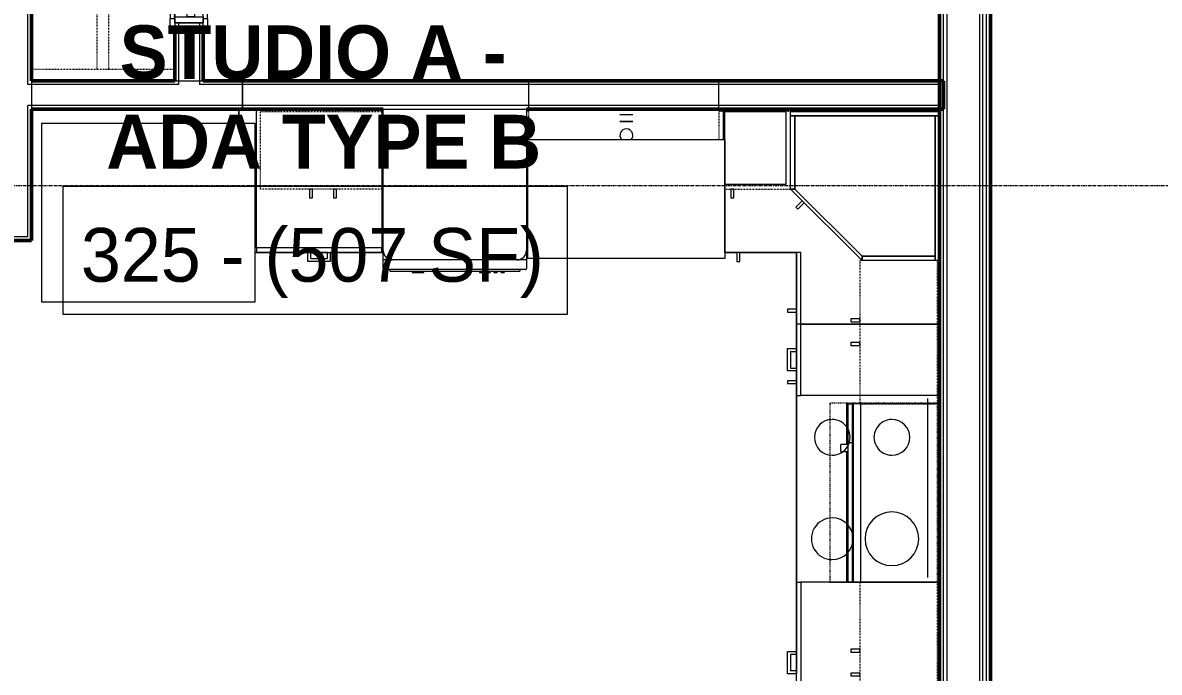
# Model space of a CAD drawing. Header units: inches. Extents: x -4235 to -464, y 9767 to 12347.
# Drawn here: x -3093.5 to -2903, y 10085.6 to 10194.5 of the extents above; entities that cross this region are included whole.
import ezdxf

# ---------------------------------------------------------------- set-up
doc = ezdxf.new("R2010")
doc.units = ezdxf.units.IN
doc.header["$MEASUREMENT"] = 0
for name, pattern in [('Dash', [0.25, 0.125, -0.125]), ('Grid Line 1_2_', [0.8749999999999999, 0.4999999999999999, -0.125, 0.125, -0.125]), ('Overhead', [0.15624999999999997, 0.09374999999999997, -0.06249999999999999])]:
    doc.linetypes.add(name, pattern=pattern)
for name, color, linetype, lineweight in [('0-1', 7, 'Continuous', 5), ('0-2', 10, 'Continuous', 9), ('A-AREA-IDEN', 2, 'Continuous', 9), ('A-DOOR-1', 10, 'Continuous', 9), ('A-DOOR-FRAM-1', 10, 'Continuous', 9), ('A-WALL-1', 7, 'Continuous', 50), ('A-WALL-2', 250, 'Continuous', 13), ('A-WALL-3', 10, 'Continuous', 9), ('A-WALL-4', 254, 'Continuous', 9), ('A-WALL-5', 113, 'Continuous', 9), ('I-WALL-1', 7, 'Continuous', 50), ('P-SANR-FIXT-1', 10, 'Continuous', 9), ('P-SANR-FIXT-2', 254, 'Continuous', 9), ('Q-CASE', 31, 'Continuous', 9), ('Q-CASE-1', 10, 'Continuous', 9), ('Q-CASE-2', 254, 'Continuous', 9), ('Q-CASE-3', 254, 'Dash', 9), ('Q-CASE-4', 10, 'Dash', 9), ('Q-CASE-HDLN-1', 10, 'Dash', 9), ('Q-CASE-HDLN-2', 254, 'Dash', 9), ('Q-SPCQ-1', 10, 'Continuous', 9), ('Q-SPCQ-2', 91, 'Overhead', 9), ('S-GRID-1', 1, 'Grid Line 1_2_', 9)]:
    doc.layers.add(name, color=color, linetype=linetype, lineweight=lineweight)
doc.styles.add('Century Gothic', font='ufonts.com_century-gothic.ttf', dxfattribs={"height": 8.999999999999991})
doc.styles.add('Century Gothic_B', font='GOTHICB.TTF', dxfattribs={"height": 8.999999999999991})

# ---------------------------------------------------------------- blocks, each defined once
blk = doc.blocks.new('SLIDING - FLUSH - 5-0 x 6-8-3203585-BACKGROUND - RCP - 3RD FLOOR')
at = {"layer": 'A-DOOR-1'}
for p, q in [((-32.75000000000011, 2.250000000000026), (-32.75000000000011, 3.000000000000026)), ((-30.25000000000011, 3.000000000000027), (-32.75000000000011, 3.000000000000027)), ((-32.75000000000011, 2.250000000000026), (-30.25000000000011, 2.250000000000026)), ((30.24999999999988, 2.999999999999741), (-30.25000000000011, 2.999999999999741)), ((-30.25000000000012, 3.000000000000025), (-30.25000000000012, 2.250000000000026)), ((0.9999999999999057, 2.250000000000026), (-30.00000000000012, 2.250000000000026)), ((-30.00000000000012, 2.250000000000026), (-30.00000000000012, 0.8750000000000002)), ((0.9999999999999057, 2.250000000000026), (0.9999999999999057, 0.8750000000000002)), ((30.24999999999989, 2.250000000000026), (30.24999999999989, 3.000000000000026)), ((30.24999999999988, 3.000000000000026), (32.74999999999988, 3.000000000000026)), ((32.74999999999988, 2.250000000000026), (30.24999999999988, 2.250000000000026)), ((32.74999999999988, 3.000000000000026), (32.74999999999988, 2.250000000000026)), ((-30.00000000000012, 0.8750000000000002), (0.9999999999999057, 0.8750000000000002)), ((29.99999999999989, 0.8750000000000002), (-1.000000000000092, 0.8750000000000002)), ((-1.000000000000095, 0.8750000000000002), (-1.000000000000095, -0.4999999999999985)), ((29.99999999999989, 0.8750000000000002), (29.99999999999989, -0.4999999999999985)), ((-1.000000000000095, -0.4999999999999985), (29.99999999999989, -0.4999999999999985)), ((-32.75000000000009, -3.250000000038348), (-32.75000000000009, -2.500000000038348)), ((-30.25000000000008, -2.500000000038153), (-32.75000000000009, -2.500000000038137)), ((-32.7500000000001, -3.250000000038137), (-30.25000000000009, -3.250000000038153)), ((-30.25000000000009, -2.500000000038349), (-30.25000000000009, -3.250000000038348)), ((-30.25000000000009, -3.250000000038634), (30.2499999999999, -3.250000000038829)), ((30.2499999999999, -2.500000000038544), (32.7499999999999, -2.50000000003856)), ((30.2499999999999, -3.250000000038544), (30.24999999999991, -2.500000000038544)), ((32.7499999999999, -3.25000000003856), (30.2499999999999, -3.250000000038544)), ((32.7499999999999, -2.50000000003856), (32.7499999999999, -3.25000000003856))]:
    blk.add_line(p, q, dxfattribs=at)
at = {"layer": 'A-DOOR-FRAM-1'}
for p, q in [((-30.00000000000009, 2.249999999999958), (-31.00000000000009, 2.249999999999958)), ((-31.0000000000001, -2.500000000038503), (-31.0000000000001, 2.249999999999958)), ((-30.00000000000008, 2.249999999999958), (-30.00000000000008, -2.500000000038503)), ((29.99999999999988, 2.249999999999674), (1.000000000000236, 2.249999999999674)), ((29.99999999999988, -2.500000000038503), (29.99999999999988, 2.249999999999958)), ((29.99999999999988, 2.249999999999958), (30.9999999999999, 2.249999999999958)), ((30.9999999999999, 2.249999999999958), (30.9999999999999, -2.500000000038503)), ((-31.0000000000001, -2.500000000038503), (-30.00000000000008, -2.500000000038503)), ((-30.00000000000008, -2.500000000038788), (29.99999999999988, -2.500000000038788)), ((30.9999999999999, -2.500000000038503), (29.99999999999988, -2.500000000038503))]:
    blk.add_line(p, q, dxfattribs=at)
blk = doc.blocks.new('Refrigerator_-_Side-by-Side_6047 - 36_ X 30_-1372843-BACKGROUND - RCP - 3RD FLOOR')
at = {"layer": 'Q-SPCQ-1'}
for p, q in [((-17.87500000000018, 15.57779639811608), (17.87499999999981, 15.57779639811608)), ((-17.87500000000018, -14.42220360188391), (-17.87500000000018, 15.57779639811609)), ((17.8749999999998, 15.57779639811608), (17.8749999999998, -14.42220360188391)), ((17.87499999999981, -14.42220360188391), (-17.87500000000018, -14.42220360188391))]:
    blk.add_line(p, q, dxfattribs=at)
blk = doc.blocks.new('Range - 24_ x 30_-2806124-BACKGROUND - RCP - 3RD FLOOR')
at = {"layer": 'Q-SPCQ-1'}
blk.add_line((-2.664535259100375e-15, -21.99999999999997), (29.9999999999962, -21.99999999999997), dxfattribs=at)
for centre, radius, start, end in [((6.499999999999833, -5.999999999999954), 3.499999999999864, 359.9999999999994, 179.9999999999999), ((23.49999999999989, -5.999999999999978), 2.999999999999913, 7.506109048253901e-13, 180.0000000000002), ((6.499999999999833, -5.999999999999932), 3.499999999999865, 180.0000000000002, 5.088887490341627e-14), ((23.49999999999989, -5.999999999999961), 2.999999999999912, 180, 5.088887490341627e-14), ((6.499999999999339, -16.00000000000006), 4.499999999999287, 8.014997797288062e-13, 180.0000000000002), ((23.49999999999869, -16.00000000000005), 2.999999999999958, 359.9999999999993, 179.9999999999999), ((6.499999999999339, -16.00000000000003), 4.499999999999287, 180.0000000000002, 5.088887490341627e-14), ((23.49999999999869, -16.00000000000002), 2.999999999999955, 180.0000000000003, 1.017777498068325e-13)]:
    blk.add_arc(centre, radius, start, end, dxfattribs=at)
blk = doc.blocks.new('Dishwasher_15404 - 34_ counter-547918-BACKGROUND - RCP - 3RD FLOOR')
at = {"layer": 'Q-SPCQ-1'}
for p, q in [((3.730349362740525e-14, 23.99999999999991), (23.67519685039361, 23.99999999999991)), ((3.730349362740525e-14, -7.194245199570974e-14), (3.730349362740525e-14, 23.99999999999991)), ((23.6751968503936, 23.9999999999999), (25.24999999999998, 23.9999999999999)), ((25.24999999999998, 23.9999999999999), (26.6781496062992, 23.9999999999999)), ((25.24999999999998, 23.9999999999999), (25.24999999999998, 22.42519685039366)), ((26.87499999999998, 23.80314960629911), (26.87499999999998, 0.1968503937007539)), ((26.87500000000006, 22.90706818605364), (27.12499999999999, 22.90706818605364)), ((27.125, 21.39104740546477), (27.12499999999999, 22.90706818605365)), ((25.24999999999991, 22.42519685039354), (25.24999999999998, 1.574803149606319)), ((27.125, 20.18586276964277), (27.125, 21.39104740546478)), ((27.125, 20.28389361914477), (27.375, 20.28389361914477)), ((27.12499999999997, 3.814150824150273), (27.125, 20.18586276964278)), ((27.125, 19.6933424380424), (27.375, 19.6933424380424)), ((27.125, 19.10279125694004), (27.375, 19.10279125694004)), ((27.375, 19.6933424380424), (27.375, 20.28389361914477)), ((27.375, 18.51224007583767), (27.375, 19.10279125694004)), ((27.12499999999999, 18.51224007583767), (27.375, 18.51224007583767)), ((27.12499999999999, 17.92168889473531), (27.375, 17.92168889473531)), ((27.12499999999999, 17.33113771363295), (27.375, 17.33113771363295)), ((27.37499999999999, 17.33113771363295), (27.375, 17.92168889473531)), ((27.12499999999999, 16.74058653253059), (27.375, 16.74058653253059)), ((27.12499999999999, 16.15003535142823), (27.375, 16.15003535142822)), ((27.37499999999999, 16.15003535142822), (27.37499999999999, 16.74058653253059)), ((27.37499999999573, 6.79254567112378), (27.12499999999579, 6.79254567112378)), ((27.37499999999998, 5.808293702608283), (27.37499999999998, 6.792545671112208)), ((27.37499999999998, 4.824041734104337), (27.37499999999998, 5.808293702608276)), ((27.12499999999579, 4.824041734116014), (27.37499999999573, 4.824041734116014)), ((27.12499999999997, 2.60896618832828), (27.12499999999997, 3.814150824150272)), ((27.12499999999996, 1.092945407739353), (27.12499999999997, 2.608966188328274)), ((23.6751968503936, 2.031708135064075e-14), (3.730349362740525e-14, -7.061018436615955e-14)), ((25.24999999999998, 1.574803149606052), (25.24999999999998, -1.845173183099846e-13)), ((26.87499999999988, 1.092945407739353), (27.12499999999996, 1.092945407739353)), ((25.24999999999998, -1.818527830508842e-13), (23.6751968503936, -1.821020574183062e-13)), ((26.6781496062992, -3.353791435293803e-14), (25.24999999999998, -3.270524708446917e-14))]:
    blk.add_line(p, q, dxfattribs=at)
for centre, radius, start, end in [((23.67519685039361, 22.42519685039354), 1.574803149606301, 359.9999999999992, 89.99999999999967), ((23.67519685039361, 22.42519685039354), 1.574803149606299, 32.07702266500013, 42.33590896442806), ((23.67519685039361, 22.42519685039354), 1.574803149606299, 17.81822845434611, 27.52661292442955), ((26.6781496062992, 23.80314960629911), 0.1968503937007896, 359.9999999999991, 90.00000000000053), ((23.67519685039361, 22.42519685039354), 1.574803149606298, 359.9999999999979, 13.642452079998), ((23.6751968503936, 1.574803149606319), 1.574803149606296, 269.9999999999993, 359.9999999999996), ((23.6751968503936, 1.574803149606316), 1.574803149606298, 317.6640910355642, 327.9229773349443), ((23.6751968503936, 1.574803149606316), 1.574803149606298, 332.4733870756218, 342.18177154567), ((23.6751968503936, 1.574803149606316), 1.574803149606296, 346.3575479200015, 359.9999999999989), ((26.6781496062992, 0.1968503937007539), 0.1968503937007852, 269.9999999999995, 359.9999999999996), ((26.67814960629914, 0.1968503937006185), 0.1968503937007849, 269.9999999999996, 344.9999999999999)]:
    blk.add_arc(centre, radius, start, end, dxfattribs=at)
blk = doc.blocks.new('OD_CW_Closet - OD_CW_Closet-2508933-BACKGROUND - RCP - 3RD FLOOR')
at = {"layer": 'Q-CASE-HDLN-1'}
for p, q in [((0.7377049180327883, 23.99999999999991), (0.7377049180327883, 4.156675004196586e-13)), ((0.7377049180327883, 13.00000000000014), (74.89688450085859, 13.00000000000014)), ((0.7377049180327883, 11.00000000000014), (74.89688450085859, 11.00000000000014)), ((0.7377049180327883, 4.169997680492087e-13), (6.737704919792596, 4.169997680492087e-13)), ((9.237704919792574, 4.169997680492087e-13), (69.73770491979265, 4.169997680492087e-13)), ((72.23770491979263, 4.169997680492087e-13), (74.89688450085859, 4.169997680492087e-13))]:
    blk.add_line(p, q, dxfattribs=at)
at = {"layer": 'Q-CASE-HDLN-2'}
for p, q in [((74.89688450085859, 23.99999999999991), (0.7377049180327829, 23.99999999999991)), ((74.89688450085859, 4.169997680492087e-13), (74.89688450085859, 23.99999999999991))]:
    blk.add_line(p, q, dxfattribs=at)
blk = doc.blocks.new('30quot_MicrowaveVent_11166 - 70cm miele oven-V86-BACKGROUND - RCP - 3RD FLOOR')
at = {"layer": 'Q-CASE-1'}
for p, q in [((-14.20323996385697, 0.3749999999294985), (-14.20323996385697, -1.896925311491943e-13)), ((15.67864979992255, -1.470599670035883e-13), (15.67864979992255, 0.374999999930503)), ((-14.20323996385697, -1.896925311491943e-13), (15.67864979992255, -1.470599670035883e-13))]:
    blk.add_line(p, q, dxfattribs=at)
at = {"layer": 'Q-CASE-2'}
for p, q in [((7.686523815680402, 15.59934049564008), (-14.20323996384763, 15.59934049564008)), ((-14.20323996385724, 15.5993404956366), (-14.20323996385724, 15.54483382198463)), ((-14.20323996385724, 15.54483382198463), (-14.20323996385724, 15.39370078740129)), ((9.182586807796756, 15.39370078740141), (-14.20323996385699, 15.39370078740134)), ((-14.20323996385699, 15.39370078740134), (-14.20323996385699, 14.60629921259819)), ((8.878638004038292, 16.59914315957247), (7.686523815680402, 16.59914315957264)), ((7.686523815670802, 16.54997944130945), (7.686523815670804, 15.39370078740137)), ((8.878638004028913, 15.39370078740134), (8.878638004028913, 16.54997944130945)), ((15.67864979993158, 15.59934049563991), (8.878638004038292, 15.59934049563991)), ((9.182586807796756, 15.39370078740141), (9.18258680779676, 14.60629921259826)), ((15.67864979992279, 15.39370078740143), (9.182586807796758, 15.39370078740141)), ((9.182586807796758, 15.39370078740141), (9.18258680779676, 14.60629921259827)), ((15.6786497999223, 15.39370078740133), (15.6786497999223, 15.59934049563664)), ((15.67864979992279, 15.39370078740143), (15.67864979992279, 14.60629921259829)), ((-14.20323996385699, 14.60629921259819), (9.18258680779676, 14.60629921259826)), ((-14.20323996385699, 14.48818897637774), (-14.20323996385699, 13.22834645669584)), ((15.67864979992253, 14.48818897637778), (-14.20323996385699, 14.48818897637774)), ((9.18258680779676, 14.60629921259827), (15.67864979992279, 14.60629921259829)), ((15.67864979992253, 13.22834645669588), (15.67864979992253, 14.48818897637778)), ((-14.20323996385699, 13.22834645669584), (-14.20323996385697, 0.3749999999294985)), ((-14.20323996385699, 13.22834645669584), (15.67864979992253, 13.22834645669588)), ((15.67864979992255, 0.374999999930503), (15.67864979992253, 13.22834645669588))]:
    blk.add_line(p, q, dxfattribs=at)
blk = doc.blocks.new('Base Cabinet 3 Drawer 230 - Base Cabinet 3 Drawer 230 27_-2602705-BACKGROUND - RCP - 3RD FLOOR')
at = {"layer": 'Q-CASE-1'}
for p, q in [((-1.137295081967465, 23.99999999999995), (-1.137295081967467, 25.49999999999995)), ((-1.137295081967469, 25.49999999999995), (2.612704918032532, 25.49999999999994)), ((2.113332081187912, 25.00062716315531), (-0.6379222451228473, 25.00062716315533)), ((-0.6379222451228459, 23.99999999999995), (-0.6379222451228473, 25.00062716315533)), ((2.113332081187913, 23.99999999999995), (2.113332081187912, 25.00062716315531)), ((2.612704918032529, 25.49999999999994), (2.612704918032533, 23.99999999999995)), ((-12.76229508196745, 23.99999999999998), (14.23770491803254, 23.99999999999998)), ((-12.76229508196745, 23.24999999999998), (-12.76229508196745, 23.99999999999998)), ((14.23770491803254, 23.24999999999998), (-12.76229508196745, 23.24999999999998)), ((-12.76229508196745, 23.24999999999998), (-12.76229508196745, -7.993605777301063e-14)), ((-1.137295081967467, 23.99999999999995), (-0.6379222451228459, 23.99999999999995)), ((2.612704918032535, 23.99999999999995), (2.113332081187914, 23.99999999999995)), ((14.23770491803254, 23.99999999999998), (14.23770491803254, 23.24999999999998)), ((14.23770491803254, -7.993605777301063e-14), (14.23770491803254, 23.24999999999998)), ((-12.76229508196745, -7.993605777301063e-14), (14.23770491803254, -7.993605777301063e-14))]:
    blk.add_line(p, q, dxfattribs=at)
blk = doc.blocks.new('Single Door 1 Drawer 211 - 211 Base Cabinet Single Door1 Drawer 12_-2706434-BACKGROUND - RCP - 3RD FLOOR')
at = {"layer": 'Q-CASE-1'}
for p, q in [((-11.26229508196745, -23.25000000000002), (-11.26229508196745, 7.993605777301176e-14)), ((-11.26229508196745, 7.993605777301176e-14), (0.7377049180325458, 7.993605777301176e-14)), ((0.7377049180325457, 7.993605777301176e-14), (0.7377049180325457, -23.25000000000006)), ((-11.26229508196745, -23.25000000000002), (-11.26229508196745, -23.99999999999995)), ((0.7377049180325457, -23.25000000000006), (-11.26229508196745, -23.25000000000006)), ((-11.26229508196745, -23.99999999999998), (0.7377049180325458, -23.99999999999998)), ((-6.637922245122883, -24.0000000000001), (-7.137295081967504, -24.0000000000001)), ((-7.137295081967505, -25.5000000000001), (-7.137295081967502, -24.0000000000001)), ((-6.637922245122885, -25.00062716315548), (-6.637922245122883, -24.0000000000001)), ((-3.886667918812126, -25.00062716315547), (-3.886667918812124, -24.0000000000001)), ((-3.886667918812123, -24.0000000000001), (-3.387295081967502, -24.0000000000001)), ((-3.387295081967504, -24.0000000000001), (-3.387295081967508, -25.50000000000009)), ((-1.27384906721331, -24.00000000000012), (-1.762295081967493, -24.00000000000012)), ((-1.762295081967493, -24.00000000000012), (-1.762295081967493, -25.49925565722245)), ((-1.273849067213316, -25.49925565722245), (-1.273849067213316, -24.00000000000012)), ((0.7377049180325457, -23.99999999999998), (0.7377049180325457, -23.25000000000006)), ((-3.387295081967506, -25.50000000000009), (-7.137295081967507, -25.5000000000001)), ((-6.637922245122885, -25.00062716315548), (-3.886667918812126, -25.00062716315547)), ((-1.762295081967493, -25.49925565722245), (-1.27384906721331, -25.49925565722245))]:
    blk.add_line(p, q, dxfattribs=at)
blk = doc.blocks.new('Base Cabinet Corner 197 - Base Cabinet Corner 197-2565125-BACKGROUND - RCP - 3RD FLOOR')
at = {"layer": 'Q-CASE-1'}
for p, q in [((-23.26229508196744, 9.059419880941276e-14), (12.73770491803259, 9.059419880941276e-14)), ((-23.26229508196744, -35.99999999999996), (-23.26229508196744, 9.059419880941276e-14)), ((12.73770491803259, 9.059419880941276e-14), (12.73770491803259, -23.99999999999989)), ((0.7377049180324715, -23.25000000000006), (0.7377049180324715, -35.99999999999996)), ((12.73770491803259, -23.25000000000006), (0.7377049180324712, -23.25000000000006)), ((0.7377049180324715, -23.25000000000006), (0.7377049180324715, -23.99999999999989)), ((0.7377049180324715, -23.99999999999989), (0.7377049180324715, -35.99999999999996)), ((12.73770491803259, -23.99999999999989), (0.7377049180324712, -23.99999999999989)), ((10.72615093278658, -24.00000000000017), (10.2377049180324, -24.00000000000017)), ((10.2377049180324, -24.00000000000017), (10.2377049180324, -25.49925565722249)), ((10.72615093278657, -25.49925565722249), (10.72615093278657, -24.00000000000017)), ((10.2377049180324, -25.49925565722249), (10.72615093278658, -25.49925565722249)), ((2.232901055810285, -33.51155398524595), (0.7336453985879628, -33.51155398524595)), ((0.7336453985879627, -33.51155398524595), (0.7336453985879625, -34.00000000000013)), ((0.7336453985879626, -34.00000000000013), (2.232901055810287, -34.00000000000013)), ((2.232901055810286, -34.00000000000013), (2.232901055810285, -33.51155398524595)), ((0.7377049180324715, -35.99999999999996), (-23.26229508196744, -35.99999999999996))]:
    blk.add_line(p, q, dxfattribs=at)
blk = doc.blocks.new('Base Cabinet 3 Drawer 230 - Base Cabinet 3 Drawer 230 21_-2554957-BACKGROUND - RCP - 3RD FLOOR')
at = {"layer": 'Q-CASE-1'}
for p, q in [((-9.762295081967455, -23.24999999999998), (-9.762295081967455, 7.993605777301189e-14)), ((-9.762295081967455, 7.993605777301189e-14), (11.23770491803254, 7.993605777301189e-14)), ((11.23770491803254, 7.993605777301189e-14), (11.23770491803254, -23.24999999999998)), ((-9.762295081967455, -23.24999999999998), (-9.762295081967455, -23.99999999999998)), ((11.23770491803254, -23.24999999999998), (-9.762295081967457, -23.24999999999998)), ((-9.762295081967455, -23.99999999999998), (11.23770491803254, -23.99999999999998)), ((-0.6379222451228459, -24.00000000000003), (-1.137295081967467, -24.00000000000003)), ((-1.137295081967467, -25.50000000000003), (-1.137295081967465, -24.00000000000003)), ((-0.6379222451228473, -25.00062716315541), (-0.6379222451228459, -24.00000000000003)), ((2.113332081187912, -25.0006271631554), (2.113332081187913, -24.00000000000003)), ((2.113332081187914, -24.00000000000003), (2.612704918032535, -24.00000000000003)), ((2.612704918032533, -24.00000000000003), (2.612704918032529, -25.50000000000002)), ((11.23770491803254, -23.99999999999998), (11.23770491803254, -23.24999999999998)), ((2.612704918032532, -25.50000000000002), (-1.137295081967469, -25.50000000000003)), ((-0.6379222451228473, -25.00062716315541), (2.113332081187912, -25.0006271631554))]:
    blk.add_line(p, q, dxfattribs=at)
blk = doc.blocks.new('308 - 308 x 24_-V87-BACKGROUND - RCP - 3RD FLOOR')
at = {"layer": 'Q-CASE'}
for p, q in [((-1.718625242119756e-13, -25.18750000003939), (-11.99999999999977, -13.18750000003907)), ((-11.99999999999977, -13.18750000003907), (-11.24999999999976, -13.18750000003907)), ((-11.24999999999976, -13.18750000003907), (-1.718625242119756e-13, -24.43750000003924)), ((-1.718625242119756e-13, -24.43750000003924), (-1.718625242119756e-13, -25.18750000003939))]:
    blk.add_line(p, q, dxfattribs=at)
at = {"layer": 'Q-CASE-1'}
for p, q in [((-11.99999999999974, -0.1875000000002131), (10.3169726565408, -0.1875000000002131)), ((10.36782260550381, -0.1875000000002131), (12.62500000000009, -0.1875000000002131)), ((12.625000000059, -0.1875000000002131), (13.00000000000021, -0.1875000000002131)), ((12.62500000000008, -0.937500000000213), (12.99999999746028, -0.937500000000213)), ((13.00000000000021, -0.937500000000213), (12.62500000000009, -0.937500000000213)), ((13.00000000000021, -0.1875000000002131), (13.00000000000021, -0.937500000000213)), ((13.00000000000021, -0.937500000000213), (13.00000000000021, -25.18750000003971)), ((12.99999999748685, -25.18750000003971), (12.6250000000004, -25.18750000003971))]:
    blk.add_line(p, q, dxfattribs=at)
at = {"layer": 'Q-CASE-2'}
for p, q in [((-11.99999999999974, -0.937500000000213), (-11.99999999999974, -0.1875000000002131)), ((-11.99999999999978, -3.306687273862982), (-11.99999999999978, -0.9375000000002157)), ((-11.99999999999978, -0.9375000000002157), (-11.24999999999978, -0.9375000000002157)), ((12.62500000000009, -0.937500000000213), (-11.99999999999974, -0.937500000000213)), ((-11.24999999999995, -3.2018616556486), (-11.24999999999995, -0.937500000000213)), ((-11.24999999999995, -0.937500000000213), (12.24999999999952, -0.937500000000213)), ((-11.24999999999978, -0.9375000000002157), (-11.24999999999978, -3.201861655648303)), ((12.24999999999952, -0.937500000000213), (12.24999999999952, -24.43750000003927)), ((12.25000000000027, -25.18750000003971), (12.25000000000027, -0.937500000000213)), ((12.25000000000027, -0.937500000000213), (12.62500000000008, -0.937500000000213)), ((-11.99999999999978, -13.18750000003907), (-11.99999999999978, -3.329874350347537)), ((-11.24999999999995, -13.18750000003896), (-11.24999999999995, -3.267339334913058)), ((-11.24999999999978, -3.26733933491276), (-11.24999999999978, -13.18750000003907)), ((-11.24999999999978, -13.18750000003907), (-11.99999999999978, -13.18750000003907)), ((-7.50066675436757e-13, -24.43750000003927), (-11.24999999999995, -13.18750000003896)), ((-10.04728645041969, -15.1402135496193), (-11.10742029237388, -16.20034739157351)), ((-11.10742029237389, -16.20034739157351), (-10.76203680309766, -16.54573088084973)), ((-10.76203680309766, -16.54573088084973), (-9.701902961143464, -15.48559703889553)), ((12.24999999999952, -24.43750000003927), (-7.513989430663072e-13, -24.43750000003927)), ((-3.517186542012509e-13, -25.18750000003939), (-3.503974241396173e-13, -24.43750000003973)), ((-3.503974241396173e-13, -24.43750000003973), (12.24999999999979, -24.43750000003973)), ((12.24999999999979, -24.43750000003973), (12.24999999999979, -25.18750000003939)), ((12.24999999999979, -25.18750000003939), (-3.517186542012509e-13, -25.18750000003939)), ((12.6250000000004, -25.18750000003971), (12.25000000000027, -25.18750000003971))]:
    blk.add_line(p, q, dxfattribs=at)
blk = doc.blocks.new('300 Series Wall Hung Cabinet_302 - 24_ X 24_-2588623-BACKGROUND - RCP - 3RD FLOOR')
at = {"layer": 'Q-CASE-3'}
for p, q in [((12.0000000000002, -4.870409599105392), (12.0000000000002, -0.1875000000002131)), ((11.60000000333079, -13.18750000003939), (11.8499999907969, -13.18750000003939))]:
    blk.add_line(p, q, dxfattribs=at)
at = {"layer": 'Q-CASE-4'}
blk.add_line((12.0000000000002, -0.1875000000002131), (11.60000000332134, -0.1875000000002131), dxfattribs=at)
blk = doc.blocks.new('300 Series Wall Hung Cabinet_301 - 12_ x 24_-2732593-BACKGROUND - RCP - 3RD FLOOR')
at = {"layer": 'Q-CASE-1'}
blk.add_line((-5.250000000000162, -0.1875000000002131), (5.249999999999917, -0.1875000000002131), dxfattribs=at)
at = {"layer": 'Q-CASE-2'}
for p, q in [((-5.250000000000162, -4.870409599121799), (-5.250000000000162, -0.1875000000002131)), ((5.249999999999917, -0.1875000000002131), (5.249999999999917, -3.411512892035035)), ((5.249999999999917, -3.435395580814325), (5.249999999999917, -12.43750000003914)), ((5.249999999999917, -12.43750000003914), (-5.000000012688379, -12.43750000003914)), ((-3.51155398524565, -13.18750000003939), (-3.999999999999833, -13.18750000003939)), ((-3.999999999999833, -13.18750000003939), (-3.999999999999833, -14.68675565726172)), ((-3.511553985245655, -14.68675565726172), (-3.511553985245655, -13.18750000003939)), ((-3.999999999999833, -14.68675565726172), (-3.51155398524565, -14.68675565726172))]:
    blk.add_line(p, q, dxfattribs=at)
at = {"layer": 'Q-CASE-3'}
for p, q in [((-5.999999999999787, -0.1875000000002131), (-5.999999999999787, -4.870409599121393)), ((6.000000000000202, -3.306687273819731), (6.000000000000202, -0.1875000000002131)), ((6.000000000000202, -13.18750000003938), (6.000000000000202, -3.329874350304527)), ((-5.000000012688878, -13.18750000003938), (6.000000000000202, -13.18750000003938))]:
    blk.add_line(p, q, dxfattribs=at)
at = {"layer": 'Q-CASE-4'}
blk.add_line((6.000000000000202, -0.1875000000002131), (-5.999999999999786, -0.1875000000002131), dxfattribs=at)
blk = doc.blocks.new('kitchen_faucet_14143 - kitchen_faucet_14143-V70-BACKGROUND - RCP - 3RD FLOOR')
at = {"layer": 'P-SANR-FIXT-2'}
for p, q in [((2.26377952755905, -1.082677165354337), (2.26377952755905, 1.082677165354323)), ((2.341937537993019, 1.082677165354323), (2.341937537993019, -1.082677165354337)), ((3.444881889763774, -1.082677165354337), (3.444881889763774, 1.082677165354323))]:
    blk.add_line(p, q, dxfattribs=at)
for radius, start, end in [(1.082677165354329, 3.702555429209829e-13, 130.3805164458174), (1.08267716535433, 285.1304765298119, 359.9999999999994), (1.08267716535433, 229.619483554209, 284.9999999999996)]:
    blk.add_arc((0, 0), radius, start, end, dxfattribs=at)
blk = doc.blocks.new('Stainless Steel Farmhous Kitchen Sink - Stainless Steel Farmhous Kitchen Sink-2443921-BACKGROUND - RCP - 3RD FLOOR')
at = {"layer": 'P-SANR-FIXT-1'}
for p, q in [((-32.99999999999999, -22.20255807728396), (-32.99999999999999, -2.246744941135732)), ((-32.99999999999999, -2.246744941135732), (3.351335386622781e-43, -2.246744941127163)), ((3.351335386622781e-43, -2.246744941127163), (1.962812617283057e-42, -22.20255807728407)), ((1.962812617283057e-42, -22.20255807728407), (-32.99999999999999, -22.20255807728396))]:
    blk.add_line(p, q, dxfattribs=at)
blk = doc.blocks.new('300 Series Wall Hung Cabinet_302 - 27_ X 24_-2768166-BACKGROUND - RCP - 3RD FLOOR')
at = {"layer": 'Q-CASE-2'}
for p, q in [((-1.761553985245549, -13.18750000003939), (-2.249999999999733, -13.18750000003939)), ((-2.249999999999733, -13.18750000003939), (-2.249999999999733, -14.68675565726171)), ((-1.761553985245555, -14.68675565726171), (-1.761553985245555, -13.18750000003939)), ((2.23844601475449, -13.18750000003938), (1.750000000000306, -13.18750000003938)), ((1.750000000000306, -13.18750000003938), (1.750000000000306, -14.6867556572617)), ((2.238446014754484, -14.6867556572617), (2.238446014754484, -13.18750000003938)), ((-2.249999999999733, -14.68675565726171), (-1.761553985245549, -14.68675565726171)), ((1.750000000000306, -14.6867556572617), (2.23844601475449, -14.6867556572617))]:
    blk.add_line(p, q, dxfattribs=at)
at = {"layer": 'Q-CASE-3'}
for p, q in [((-13.49999999999979, -0.1875000000002131), (-13.49999999999979, -13.18750000003939)), ((13.5000000000002, -13.18750000003939), (13.5000000000002, -0.1875000000002131)), ((-13.49999999999979, -13.18750000003939), (13.5000000000002, -13.18750000003939))]:
    blk.add_line(p, q, dxfattribs=at)
at = {"layer": 'Q-CASE-4'}
blk.add_line((13.5000000000002, -0.1875000000002131), (-13.49999999999979, -0.1875000000002131), dxfattribs=at)
blk = doc.blocks.new('300 Series Wall Hung Cabinet_302 - 24_ X 24_-V74-BACKGROUND - RCP - 3RD FLOOR')
at = {"layer": 'Q-CASE-2'}
for p, q in [((-1.761553985245549, -13.18750000003939), (-2.249999999999733, -13.18750000003939)), ((-2.249999999999733, -13.18750000003939), (-2.249999999999733, -14.68675565726171)), ((-1.761553985245555, -14.68675565726171), (-1.761553985245555, -13.18750000003939)), ((2.23844601475449, -13.18750000003938), (1.750000000000306, -13.18750000003938)), ((1.750000000000306, -13.18750000003938), (1.750000000000306, -14.6867556572617)), ((2.238446014754484, -14.6867556572617), (2.238446014754484, -13.18750000003938)), ((-2.249999999999733, -14.68675565726171), (-1.761553985245549, -14.68675565726171)), ((1.750000000000306, -14.6867556572617), (2.23844601475449, -14.6867556572617))]:
    blk.add_line(p, q, dxfattribs=at)
at = {"layer": 'Q-CASE-3'}
for p, q in [((-11.99999999999979, -0.1875000000002131), (-11.99999999999979, -13.18750000003939)), ((12.0000000000002, -13.18750000003939), (12.0000000000002, -0.1875000000002131)), ((-11.99999999999979, -13.18750000003939), (12.0000000000002, -13.18750000003939))]:
    blk.add_line(p, q, dxfattribs=at)
at = {"layer": 'Q-CASE-4'}
blk.add_line((12.0000000000002, -0.1875000000002131), (-11.99999999999979, -0.1875000000002131), dxfattribs=at)
blk = doc.blocks.new('300 Series Wall Hung Cabinet_302 - 21_ X 24_-2838688-BACKGROUND - RCP - 3RD FLOOR')
at = {"layer": 'Q-CASE-2'}
for p, q in [((-1.761553985245549, 14.68675565726127), (-2.249999999999733, 14.68675565726127)), ((-2.249999999999733, 14.68675565726127), (-2.249999999999733, 13.18750000003895)), ((-1.761553985245555, 13.18750000003895), (-1.761553985245555, 14.68675565726127)), ((2.23844601475449, 14.68675565726126), (1.750000000000306, 14.68675565726126)), ((1.750000000000306, 14.68675565726126), (1.750000000000306, 13.18750000003893)), ((2.238446014754484, 13.18750000003893), (2.238446014754484, 14.68675565726125)), ((-2.249999999999733, 13.18750000003895), (-1.761553985245549, 13.18750000003895)), ((1.750000000000306, 13.18750000003893), (2.23844601475449, 13.18750000003893))]:
    blk.add_line(p, q, dxfattribs=at)
at = {"layer": 'Q-CASE-3'}
for p, q in [((-10.09999998626051, 13.18750000003897), (10.5000000000002, 13.18750000003897)), ((10.5000000000002, 13.18750000003897), (10.5000000000002, 0.234020205220796))]:
    blk.add_line(p, q, dxfattribs=at)
at = {"layer": 'Q-CASE-4'}
blk.add_line((10.5000000000002, 0.1874999999997868), (-10.09999998622913, 0.1874999999997868), dxfattribs=at)
blk = doc.blocks.new('Range_Hood_386 - 30_ Wide-V81-BACKGROUND - RCP - 3RD FLOOR')
at = {"layer": 'Q-SPCQ-2'}
for p, q in [((14.99999999999985, 5.99999999999967), (-15.00000000000011, 5.99999999999967)), ((-15.00000000000011, 5.99999999999967), (-15.00000000000011, -12.00000000000047)), ((14.99999999999985, -12.00000000000047), (14.99999999999985, 5.99999999999967)), ((-15.00000000000011, -12.00000000000047), (14.99999999999985, -12.00000000000047))]:
    blk.add_line(p, q, dxfattribs=at)
blk = doc.blocks.new('CTR - 1st Phase - Unit Layouts_rvt-1-BACKGROUND - RCP - 3RD FLOOR')
at = {"layer": 'A-WALL-1'}
for p, q in [((-3091.998736680584, 10260.92664740175), (-3091.998736680627, 10184.77850594097)), ((-3067.975601125744, 10184.77850594096), (-3067.97560112574, 10192.76746781887)), ((-3063.22560112574, 10192.76746781886), (-3063.225601125744, 10184.77850594095)), ((-3091.998736680627, 10184.77850594097), (-3067.975601125744, 10184.77850594096)), ((-3063.225601125744, 10184.77850594095), (-2939.148736676801, 10184.77850594089)), ((-2939.148736676801, 10184.77850594089), (-2939.148736676801, 10184.15350594089)), ((-2939.148736676801, 10184.15350594089), (-2939.148736676803, 10180.65350594089)), ((-3033.023736676863, 10180.02850594094), (-3091.998736680629, 10180.02850594097)), ((-3091.998736680629, 10180.02850594097), (-3091.998736680642, 10158.01746781902)), ((-2939.148736676803, 10180.02850594089), (-3009.023736676863, 10180.02850594093)), ((-2939.148736676803, 10180.65350594089), (-2939.148736676803, 10180.02850594089)), ((-3092.623736680641, 10158.01746781903), (-3096.123736680642, 10158.01746781903)), ((-3091.998736680642, 10158.01746781902), (-3092.623736680641, 10158.01746781903))]:
    blk.add_line(p, q, dxfattribs=at)
at = {"layer": 'A-WALL-2'}
for p, q in [((-3092.623736680626, 10184.15350594097), (-3092.623736680584, 10260.92664740175)), ((-3067.350601125739, 10194.51746781887), (-3067.350601125744, 10184.77850594096)), ((-3063.850601125739, 10194.51746781887), (-3063.850601125744, 10184.77850594095)), ((-3091.998736680627, 10184.15350594097), (-3092.623736680627, 10184.15350594097)), ((-3067.350601125744, 10184.15350594096), (-3091.998736680627, 10184.15350594097)), ((-3067.350601125744, 10184.77850594096), (-3067.350601125744, 10184.15350594095)), ((-3063.850601125744, 10184.77850594095), (-3063.850601125744, 10184.15350594095)), ((-2939.773736676801, 10184.15350594089), (-3063.850601125744, 10184.15350594095)), ((-2939.773736676801, 10184.15350594089), (-2939.773736676803, 10180.65350594089)), ((-3091.998736680629, 10180.65350594097), (-3092.623736680629, 10180.65350594097)), ((-3092.62373668064, 10158.64246781902), (-3092.623736680628, 10180.65350594097)), ((-2939.773736676803, 10180.65350594089), (-3091.998736680629, 10180.65350594097)), ((-3092.623736680641, 10158.64246781902), (-3096.123736680642, 10158.64246781903))]:
    blk.add_line(p, q, dxfattribs=at)
at = {"layer": 'A-WALL-3'}
for p, q in [((-3067.975601125739, 10194.51746781887), (-3063.225601125739, 10194.51746781887)), ((-3091.998736680627, 10184.77850594097), (-3091.998736680629, 10180.02850594097)), ((-3067.975601125744, 10184.77850594096), (-3063.225601125744, 10184.77850594095)), ((-2939.773736679304, 10184.77850594089), (-2939.148736676801, 10184.77850594089)), ((-2939.148736676801, 10184.77850594089), (-2939.148736676803, 10180.02850594089)), ((-3056.623736680262, 10180.02850594095), (-3057.248736680634, 10180.02850594095)), ((-3033.023736676863, 10180.02850594094), (-3056.623736680262, 10180.02850594095)), ((-3008.623736680246, 10180.02850594092), (-3009.023736676863, 10180.02850594092)), ((-2976.773736676776, 10180.02850594091), (-3008.623736680246, 10180.02850594092)), ((-2939.773736679304, 10180.02850594089), (-2976.773736676776, 10180.02850594091)), ((-2939.148736676803, 10180.02850594089), (-2939.77373667675, 10180.02850594089))]:
    blk.add_line(p, q, dxfattribs=at)
at = {"layer": 'A-WALL-4'}
for p, q in [((-3091.998736680627, 10184.77850594097), (-3067.975601125744, 10184.77850594096)), ((-3063.225601125744, 10184.77850594095), (-3056.62373668026, 10184.77850594095)), ((-3056.62373668026, 10184.77850594095), (-3008.623736680243, 10184.77850594093)), ((-3056.623736680262, 10180.02850594095), (-3056.62373668026, 10184.74508266867)), ((-3056.62373668026, 10184.74508266867), (-3056.623736680262, 10180.02850594095)), ((-3008.623736680243, 10184.77850594093), (-2976.773736676774, 10184.77850594091)), ((-3008.623736680246, 10180.02850594092), (-3008.623736680243, 10184.77850594093)), ((-3008.623736680246, 10180.02850594092), (-3008.623736680243, 10184.77850594093)), ((-2976.773736676774, 10184.77850594091), (-2939.773736679304, 10184.77850594089)), ((-2976.773736676776, 10180.02850594091), (-2976.773736676774, 10184.77850594091)), ((-2976.773736676776, 10180.02850594091), (-2976.773736676774, 10184.77850594091)), ((-3057.248736680767, 10180.02850594095), (-3091.998736680629, 10180.02850594097))]:
    blk.add_line(p, q, dxfattribs=at)
at = {"layer": 'A-WALL-5'}
for p, q in [((-3033.023736676864, 10180.02850594082), (-3057.248736680767, 10180.02850594084)), ((-3057.248736680767, 10180.02850594084), (-3057.248736680768, 10177.71600594153)), ((-3057.248736680767, 10180.02850594084), (-3033.023736676864, 10180.02850594082)), ((-3057.248736680768, 10177.71600594153), (-3057.248736680767, 10180.02850594084)), ((-2939.773736676751, 10180.02850594078), (-3009.023736676864, 10180.02850594081)), ((-3009.023736676864, 10180.02850594081), (-2939.773736676751, 10180.02850594078)), ((-2939.773736677006, 10025.77161617703), (-2939.773736676751, 10180.02850594078)), ((-2939.773736676751, 10180.02850594078), (-2939.773736677006, 10025.77161617703)), ((-3054.523736676876, 10156.02850594084), (-3045.648736676797, 10156.02850594084)), ((-3045.648736676797, 10156.02850594084), (-3054.523736676876, 10156.02850594084)), ((-3045.648736676797, 10156.02850594084), (-3045.149363839953, 10156.02850594084)), ((-3045.149363839953, 10156.02850594084), (-3042.398109513642, 10156.02850594084)), ((-3042.398109513642, 10156.02850594084), (-3045.149363839953, 10156.02850594084)), ((-3042.398109513642, 10156.02850594084), (-3041.898736676797, 10156.02850594084)), ((-3041.898736676797, 10156.02850594084), (-3033.023736676872, 10156.02850594083)), ((-3033.023736676872, 10156.02850594083), (-3041.898736676797, 10156.02850594084)), ((-3009.023736676872, 10156.02850594082), (-3008.773736689421, 10156.02850594082)), ((-3008.773736689421, 10156.02850594082), (-3009.023736676872, 10156.02850594082)), ((-2975.773736689421, 10156.02850594081), (-2973.773736676796, 10156.02850594081)), ((-2973.773736676796, 10156.02850594081), (-2975.773736689421, 10156.02850594081)), ((-2973.285290662041, 10156.02850594081), (-2963.773736676724, 10156.02850594081)), ((-2963.773736676724, 10156.02850594081), (-2973.285290662041, 10156.02850594081)), ((-2963.773736676724, 10156.02850594081), (-2963.773736676741, 10146.5285059409)), ((-2963.773736676741, 10146.5285059409), (-2963.773736676724, 10156.02850594081)), ((-2963.773736676741, 10146.5285059409), (-2963.773736676742, 10146.04005992615)), ((-2963.773736676742, 10146.04005992615), (-2963.773736676754, 10139.9035059409)), ((-2963.773736676754, 10139.9035059409), (-2963.773736676742, 10146.04005992615)), ((-2963.773736676754, 10139.9035059409), (-2963.773736676755, 10139.40413310406)), ((-2963.773736676755, 10139.40413310406), (-2963.77373667676, 10136.65287877774)), ((-2963.77373667676, 10136.65287877774), (-2963.773736676755, 10139.40413310406)), ((-2963.77373667676, 10136.65287877774), (-2963.773736676761, 10136.1535059409)), ((-2963.773736676761, 10136.1535059409), (-2963.773736676764, 10134.5285059409)), ((-2963.773736676764, 10134.5285059409), (-2963.773736676761, 10136.1535059409)), ((-2963.773736676764, 10134.5285059409), (-2963.773736676765, 10134.04005992615)), ((-2963.773736676765, 10134.04005992615), (-2963.773736676848, 10089.14661617707)), ((-2963.773736676848, 10089.14661617707), (-2963.773736676765, 10134.04005992615)), ((-2963.773736676848, 10089.14661617707), (-2963.773736676849, 10088.64724334023)), ((-2963.773736676849, 10088.64724334023), (-2963.773736676854, 10085.89598901392)), ((-2963.773736676854, 10085.89598901392), (-2963.773736676849, 10088.64724334023)), ((-2963.773736676854, 10085.89598901392), (-2963.773736676855, 10085.39661617707))]:
    blk.add_line(p, q, dxfattribs=at)
at = {"layer": '0-2'}
for name, p, rotation in [('OD_CW_Closet - OD_CW_Closet-2508933-BACKGROUND - RCP - 3RD FLOOR', (-3067.99873667448, 10186.02976289906), 89.99999999992893), ('SLIDING - FLUSH - 5-0 x 6-8-3203585-BACKGROUND - RCP - 3RD FLOOR', (-3065.475601125723, 10225.51746781887), 269.99999999997), ('Dishwasher_15404 - 34_ counter-547918-BACKGROUND - RCP - 3RD FLOOR', (-3033.023736676863, 10180.02850594091), 269.9999999999796), ('Base Cabinet Corner 197 - Base Cabinet Corner 197-2565125-BACKGROUND - RCP - 3RD FLOOR', (-2939.773736676794, 10156.76621085889), 269.999999999893), ('300 Series Wall Hung Cabinet_302 - 21_ X 24_-2838688-BACKGROUND - RCP - 3RD FLOOR', (-3043.123736680249, 10179.84100594093), 180), ('kitchen_faucet_14143 - kitchen_faucet_14143-V70-BACKGROUND - RCP - 3RD FLOOR', (-2992.273736676759, 10175.66710965428), 89.9999999998956), ('Refrigerator_-_Side-by-Side_6047 - 36_ X 30_-1372843-BACKGROUND - RCP - 3RD FLOOR', (-3072.398736676871, 10163.29380233965), 180), ('300 Series Wall Hung Cabinet_302 - 24_ X 24_-V74-BACKGROUND - RCP - 3RD FLOOR', (-2939.961236676802, 10142.65350594079), 269.9999999999392), ('Single Door 1 Drawer 211 - 211 Base Cabinet Single Door1 Drawer 12_-2706434-BACKGROUND - RCP - 3RD FLOOR', (-2939.773736676839, 10132.76621085889), 269.9999999998935), ('Range - 24_ x 30_-2806124-BACKGROUND - RCP - 3RD FLOOR', (-2963.773736676962, 10101.5285059409), 89.9999999999672), ('Range_Hood_386 - 30_ Wide-V81-BACKGROUND - RCP - 3RD FLOOR', (-2952.148736676791, 10115.77161617703), 89.99999999990145), ('30quot_MicrowaveVent_11166 - 70cm miele oven-V86-BACKGROUND - RCP - 3RD FLOOR', (-2939.773736676902, 10114.9748561409), 89.9999999999377), ('Base Cabinet 3 Drawer 230 - Base Cabinet 3 Drawer 230 27_-2602705-BACKGROUND - RCP - 3RD FLOOR', (-2939.77373667691, 10086.53391125904), 89.99999999998313), ('300 Series Wall Hung Cabinet_302 - 27_ X 24_-2768166-BACKGROUND - RCP - 3RD FLOOR', (-2939.961236676861, 10087.27161617702), 269.9999999999392)]:
    blk.add_blockref(name, p, dxfattribs=dict(at, rotation=rotation))
for name, p in [('Base Cabinet 3 Drawer 230 - Base Cabinet 3 Drawer 230 21_-2554957-BACKGROUND - RCP - 3RD FLOOR', (-3044.511441594785, 10180.02850594106)), ('300 Series Wall Hung Cabinet_302 - 24_ X 24_-2588623-BACKGROUND - RCP - 3RD FLOOR', (-3020.623736680249, 10179.84100594091)), ('300 Series Wall Hung Cabinet_301 - 12_ x 24_-2732593-BACKGROUND - RCP - 3RD FLOOR', (-2970.773736676763, 10179.84100594086)), ('308 - 308 x 24_-V87-BACKGROUND - RCP - 3RD FLOOR', (-2952.773736676763, 10179.84100594084)), ('Stainless Steel Farmhous Kitchen Sink - Stainless Steel Farmhous Kitchen Sink-2443921-BACKGROUND - RCP - 3RD FLOOR', (-2975.773736689382, 10177.21734128285))]:
    blk.add_blockref(name, p, dxfattribs=at)
blk = doc.blocks.new('CTR - 1st Phase - Common Walls_rvt-1-BACKGROUND - RCP - 3RD FLOOR')
at = {"layer": 'A-WALL-2'}
for p, q in [((-2939.148736679302, 9988.439396110503), (-2939.148736679306, 10373.4143961105)), ((-2938.523736679302, 9988.439396110503), (-2938.523736679306, 10373.4143961105)), ((-2933.023736679302, 9988.439396110503), (-2933.023736679306, 10373.4143961105)), ((-2932.523736679302, 9988.439396110503), (-2932.523736679306, 10373.4143961105)), ((-2931.898736679303, 9988.439396110503), (-2931.898736679306, 10373.4143961105))]:
    blk.add_line(p, q, dxfattribs=at)
at = {"layer": 'I-WALL-1'}
for p, q in [((-2939.773736679302, 9988.439396110503), (-2939.773736679306, 10373.4143961105)), ((-2931.273736679305, 10248.91439613045), (-2931.273736679302, 9988.439396110503))]:
    blk.add_line(p, q, dxfattribs=at)

msp = doc.modelspace()

# ---------------------------------------------------------------- linework, layer by layer
at = {"layer": 'A-AREA-IDEN', "flags": 128}
msp.add_lwpolyline([(-3086.699228278523, 10167.1243504595), (-3002.198440876948, 10167.1243504595), (-3002.198440876948, 10145.62828746737), (-3086.699228278523, 10145.62828746737)], close=True, dxfattribs=at)
at = {"layer": 'S-GRID-1'}
msp.add_line((-464.4510437558005, 10167.18939611052), (-4185.696567793745, 10167.18939611053), dxfattribs=at)

# ---------------------------------------------------------------- block references
at = {"layer": '0-1'}
for name in ['CTR - 1st Phase - Unit Layouts_rvt-1-BACKGROUND - RCP - 3RD FLOOR', 'CTR - 1st Phase - Common Walls_rvt-1-BACKGROUND - RCP - 3RD FLOOR']:
    msp.add_blockref(name, (0, 0), dxfattribs=at)

# ---------------------------------------------------------------- texts
at = {"layer": 'A-AREA-IDEN', "char_height": 8.999999999999991, "attachment_point": 1}
for s, insert, width, style in [('STUDIO A -', (-3077.197259774586, 10194.09722417347), 79.08299999999991, 'Century Gothic_B'), ('ADA TYPE B', (-3079.447259774586, 10179.09722417347), 84.53699999999992, 'Century Gothic_B'), ('325 - (507 SF)', (-3083.699228278523, 10160.1243504595), 94.8389999999999, 'Century Gothic')]:
    msp.add_mtext(s, dxfattribs=dict(at, insert=insert, width=width, style=style))

doc.saveas('drawing.dxf')
